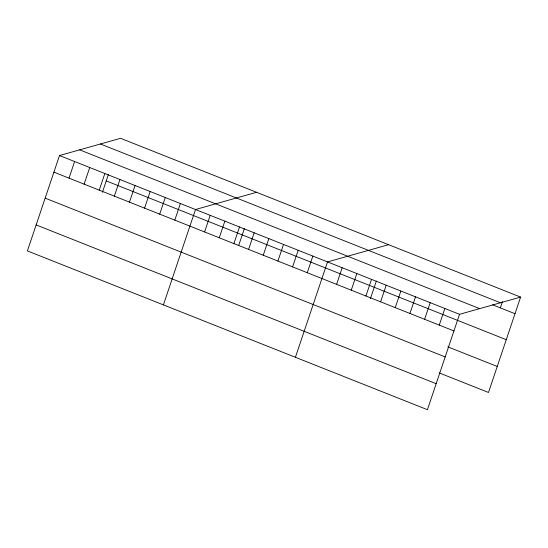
<?xml version="1.0" encoding="UTF-8"?>
<svg xmlns="http://www.w3.org/2000/svg" width="548" height="548" viewBox="0 0 548 548"><rect width="100%" height="100%" fill="white"/><g stroke="black" fill="none" stroke-linecap="round" stroke-linejoin="round"><path stroke-width="0.82" d="M520.6 297.091L120.574 138.308L59.499 155.529L27.4 250.909L427.426 409.692L459.525 314.312L520.6 297.091L488.501 392.471L439.092 372.859M69.021 178.148L74.61 161.53M84.132 184.142L89.721 167.53M99.243 190.142L104.832 173.524M102.408 192.28L108.353 174.613M114.354 196.143L119.944 179.525M129.465 202.137L135.061 185.525M144.576 208.137L150.173 191.519M159.694 214.138L165.284 197.52M174.805 220.132L180.395 203.52M163.407 304.894L195.506 209.521L256.58 192.293M204.582 231.955L210.179 215.337M219.248 237.777L224.844 221.159M233.921 243.6L239.51 226.982M238.695 245.449L244.36 228.598M248.587 249.422L254.176 232.804M263.252 255.245L268.849 238.627M277.925 261.067L283.515 244.449M292.591 266.89L298.181 250.272M307.257 272.712L312.846 256.094M295.42 357.296L327.519 261.917L388.594 244.696M336.595 284.35L342.185 267.739M351.261 290.173L356.851 273.562M365.927 295.995L371.517 279.384M370.427 298.66L376.373 281.001M380.593 301.818L386.189 285.207M395.266 307.64L400.855 291.029M409.931 313.463L415.521 296.845M424.597 319.285L430.194 302.667M439.263 325.108L444.86 308.49M500.338 307.887L502.468 301.558M100.421 143.994L500.447 302.777M492.618 304.818L515.01 313.709M79.652 149.851L479.678 308.634M59.499 155.529L459.525 314.312M106.237 180.915L506.263 339.698M53.91 172.147L453.936 330.93M447.839 346.863L497.248 366.475M45.162 198.136L445.188 356.919M36.147 224.92L436.174 383.703"/></g></svg>
